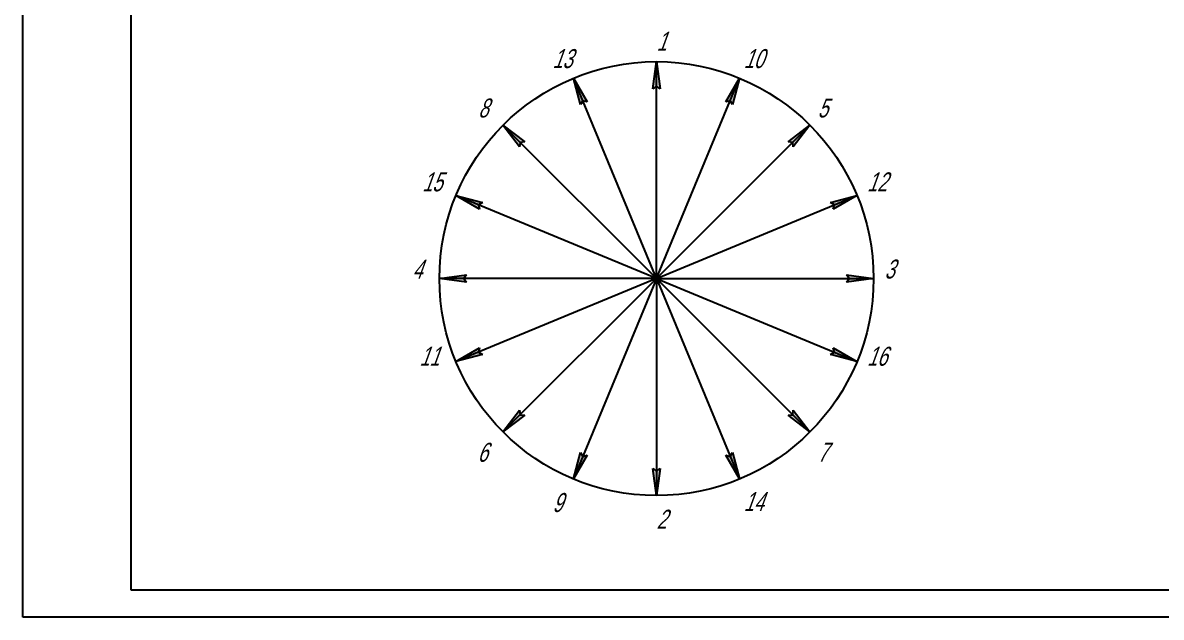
# Model space of a CAD drawing. Extents: x 0 to 841, y 0 to 594.
# Drawn here: x 0 to 209.8, y 0 to 109.6 of the extents above; entities that cross this region are included whole.
import ezdxf

# ---------------------------------------------------------------- set-up
doc = ezdxf.new("R2010")
doc.units = 0
doc.header["$MEASUREMENT"] = 0
for name, pattern in [('K5LT32768', [0]), ('K5LT_BASIC', [0]), ('K5LT_THIN', [0])]:
    doc.linetypes.add(name, pattern=pattern)
doc.layers.add('LAYER0VIEW0', color=7, linetype='Continuous')
doc.layers.add('LAYER2VIEW0', color=7, linetype='Continuous')
doc.styles.add('K5_TEXTSTYLE', font='win_eskd.shx', dxfattribs={"width": 0.7, "oblique": 15, "bigfont": 'b_eskd.shx'})

# ---------------------------------------------------------------- blocks, each defined once
blk = doc.blocks.new('*L4')
at = {"layer": 'LAYER0VIEW0'}
for points in [[(0, 0), (-5, 0.66), (-4.5, 0)], [(-5, -0.66), (0, 0), (-4.5, 0)]]:
    blk.add_hatch(color=7, dxfattribs=at).paths.add_polyline_path(points)
at = {"layer": 'LAYER0VIEW0', "color": 7, "linetype": 'K5LT_THIN'}
blk.add_line((-40, 0), (0, 0), dxfattribs=at)
at = {"layer": 'LAYER0VIEW0', "color": 7, "linetype": 'K5LT32768'}
for p, q in [((-4.5, 0), (-5, 0.66)), ((-5, 0.66), (0, 0)), ((0, 0), (-5, -0.66)), ((-5, -0.66), (-4.5, 0))]:
    blk.add_line(p, q, dxfattribs=at)
blk = doc.blocks.new('*L5')
at = {"layer": 'LAYER0VIEW0'}
for points in [[(-4.87, -1.31), (0, 0), (-4.16, -1.72)], [(-4.16, -1.72), (0, 0), (-4.37, -2.52)]]:
    blk.add_hatch(color=7, dxfattribs=at).paths.add_polyline_path(points)
at = {"layer": 'LAYER0VIEW0', "color": 7, "linetype": 'K5LT_THIN'}
blk.add_line((-36.96, -15.31), (0, 0), dxfattribs=at)
at = {"layer": 'LAYER0VIEW0', "color": 7, "linetype": 'K5LT32768'}
for p, q in [((-4.87, -1.31), (0, 0)), ((0, 0), (-4.37, -2.52)), ((-4.16, -1.72), (-4.87, -1.31)), ((-4.37, -2.52), (-4.16, -1.72))]:
    blk.add_line(p, q, dxfattribs=at)
blk = doc.blocks.new('*L6')
at = {"layer": 'LAYER0VIEW0'}
for points in [[(-3.18, -3.18), (0, 0), (-4, -3.07)], [(-3.07, -4), (0, 0), (-3.18, -3.18)]]:
    blk.add_hatch(color=7, dxfattribs=at).paths.add_polyline_path(points)
at = {"layer": 'LAYER0VIEW0', "color": 7, "linetype": 'K5LT_THIN'}
blk.add_line((-28.28, -28.28), (0, 0), dxfattribs=at)
at = {"layer": 'LAYER0VIEW0', "color": 7, "linetype": 'K5LT32768'}
for p, q in [((0, 0), (-3.07, -4)), ((-4, -3.07), (0, 0)), ((-3.18, -3.18), (-4, -3.07)), ((-3.07, -4), (-3.18, -3.18))]:
    blk.add_line(p, q, dxfattribs=at)
blk = doc.blocks.new('*L7')
at = {"layer": 'LAYER0VIEW0'}
for points in [[(-1.31, -4.87), (0, 0), (-1.72, -4.16)], [(-1.72, -4.16), (0, 0), (-2.52, -4.37)]]:
    blk.add_hatch(color=7, dxfattribs=at).paths.add_polyline_path(points)
at = {"layer": 'LAYER0VIEW0', "color": 7, "linetype": 'K5LT_THIN'}
blk.add_line((-15.31, -36.96), (0, 0), dxfattribs=at)
at = {"layer": 'LAYER0VIEW0', "color": 7, "linetype": 'K5LT32768'}
for p, q in [((0, 0), (-1.31, -4.87)), ((-2.52, -4.37), (0, 0)), ((-1.72, -4.16), (-2.52, -4.37)), ((-1.31, -4.87), (-1.72, -4.16))]:
    blk.add_line(p, q, dxfattribs=at)
blk = doc.blocks.new('*L8')
at = {"layer": 'LAYER0VIEW0'}
for points in [[(0, -4.5), (0, 0), (-0.66, -5)], [(0.66, -5), (0, 0), (0, -4.5)]]:
    blk.add_hatch(color=7, dxfattribs=at).paths.add_polyline_path(points)
at = {"layer": 'LAYER0VIEW0', "color": 7, "linetype": 'K5LT32768'}
for p, q in [((-0.66, -5), (0, 0)), ((0, 0), (0.66, -5)), ((0, -4.5), (-0.66, -5)), ((0.66, -5), (0, -4.5))]:
    blk.add_line(p, q, dxfattribs=at)
at = {"layer": 'LAYER0VIEW0', "color": 7, "linetype": 'K5LT_THIN'}
blk.add_line((0, -40), (0, 0), dxfattribs=at)
blk = doc.blocks.new('*L9')
at = {"layer": 'LAYER0VIEW0'}
for points in [[(2.52, -4.37), (0, 0), (1.72, -4.16)], [(1.72, -4.16), (0, 0), (1.31, -4.87)]]:
    blk.add_hatch(color=7, dxfattribs=at).paths.add_polyline_path(points)
at = {"layer": 'LAYER0VIEW0', "color": 7, "linetype": 'K5LT32768'}
for p, q in [((0, 0), (2.52, -4.37)), ((1.31, -4.87), (0, 0)), ((1.72, -4.16), (1.31, -4.87)), ((2.52, -4.37), (1.72, -4.16))]:
    blk.add_line(p, q, dxfattribs=at)
at = {"layer": 'LAYER0VIEW0', "color": 7, "linetype": 'K5LT_THIN'}
blk.add_line((15.31, -36.96), (0, 0), dxfattribs=at)
blk = doc.blocks.new('*L10')
at = {"layer": 'LAYER0VIEW0'}
for points in [[(4, -3.07), (0, 0), (3.18, -3.18)], [(3.18, -3.18), (0, 0), (3.07, -4)]]:
    blk.add_hatch(color=7, dxfattribs=at).paths.add_polyline_path(points)
at = {"layer": 'LAYER0VIEW0', "color": 7, "linetype": 'K5LT32768'}
for p, q in [((0, 0), (4, -3.07)), ((3.07, -4), (0, 0)), ((3.18, -3.18), (3.07, -4)), ((4, -3.07), (3.18, -3.18))]:
    blk.add_line(p, q, dxfattribs=at)
at = {"layer": 'LAYER0VIEW0', "color": 7, "linetype": 'K5LT_THIN'}
blk.add_line((28.28, -28.28), (0, 0), dxfattribs=at)
blk = doc.blocks.new('*L11')
at = {"layer": 'LAYER0VIEW0'}
for points in [[(4.87, -1.31), (0, 0), (4.16, -1.72)], [(4.37, -2.52), (4.16, -1.72), (0, 0)]]:
    blk.add_hatch(color=7, dxfattribs=at).paths.add_polyline_path(points)
at = {"layer": 'LAYER0VIEW0', "color": 7, "linetype": 'K5LT32768'}
for p, q in [((0, 0), (4.87, -1.31)), ((4.37, -2.52), (0, 0)), ((4.87, -1.31), (4.16, -1.72)), ((4.16, -1.72), (4.37, -2.52))]:
    blk.add_line(p, q, dxfattribs=at)
at = {"layer": 'LAYER0VIEW0', "color": 7, "linetype": 'K5LT_THIN'}
blk.add_line((36.96, -15.31), (0, 0), dxfattribs=at)
blk = doc.blocks.new('*L12')
at = {"layer": 'LAYER0VIEW0'}
for points in [[(0, 0), (5, 0.66), (4.5, 0)], [(5, -0.66), (4.5, 0), (0, 0)]]:
    blk.add_hatch(color=7, dxfattribs=at).paths.add_polyline_path(points)
at = {"layer": 'LAYER0VIEW0', "color": 7, "linetype": 'K5LT32768'}
for p, q in [((0, 0), (5, 0.66)), ((5, -0.66), (0, 0)), ((5, 0.66), (4.5, 0)), ((4.5, 0), (5, -0.66))]:
    blk.add_line(p, q, dxfattribs=at)
at = {"layer": 'LAYER0VIEW0', "color": 7, "linetype": 'K5LT_THIN'}
blk.add_line((40, 0), (0, 0), dxfattribs=at)
blk = doc.blocks.new('*L13')
at = {"layer": 'LAYER0VIEW0'}
for points in [[(0, 0), (4.16, 1.72), (4.37, 2.52)], [(0, 0), (4.87, 1.31), (4.16, 1.72)]]:
    blk.add_hatch(color=7, dxfattribs=at).paths.add_polyline_path(points)
at = {"layer": 'LAYER0VIEW0', "color": 7, "linetype": 'K5LT_THIN'}
blk.add_line((36.96, 15.31), (0, 0), dxfattribs=at)
at = {"layer": 'LAYER0VIEW0', "color": 7, "linetype": 'K5LT32768'}
for p, q in [((0, 0), (4.37, 2.52)), ((4.37, 2.52), (4.16, 1.72)), ((4.87, 1.31), (0, 0)), ((4.16, 1.72), (4.87, 1.31))]:
    blk.add_line(p, q, dxfattribs=at)
blk = doc.blocks.new('*L14')
at = {"layer": 'LAYER0VIEW0'}
for points in [[(0, 0), (3.18, 3.18), (3.07, 4)], [(0, 0), (4, 3.07), (3.18, 3.18)]]:
    blk.add_hatch(color=7, dxfattribs=at).paths.add_polyline_path(points)
at = {"layer": 'LAYER0VIEW0', "color": 7, "linetype": 'K5LT_THIN'}
blk.add_line((28.28, 28.28), (0, 0), dxfattribs=at)
at = {"layer": 'LAYER0VIEW0', "color": 7, "linetype": 'K5LT32768'}
for p, q in [((0, 0), (3.07, 4)), ((4, 3.07), (0, 0)), ((3.07, 4), (3.18, 3.18)), ((3.18, 3.18), (4, 3.07))]:
    blk.add_line(p, q, dxfattribs=at)
blk = doc.blocks.new('*L15')
at = {"layer": 'LAYER0VIEW0'}
for points in [[(0, 0), (1.72, 4.16), (1.31, 4.87)], [(0, 0), (2.52, 4.37), (1.72, 4.16)]]:
    blk.add_hatch(color=7, dxfattribs=at).paths.add_polyline_path(points)
at = {"layer": 'LAYER0VIEW0', "color": 7, "linetype": 'K5LT_THIN'}
blk.add_line((15.31, 36.96), (0, 0), dxfattribs=at)
at = {"layer": 'LAYER0VIEW0', "color": 7, "linetype": 'K5LT32768'}
for p, q in [((0, 0), (1.31, 4.87)), ((2.52, 4.37), (0, 0)), ((1.31, 4.87), (1.72, 4.16)), ((1.72, 4.16), (2.52, 4.37))]:
    blk.add_line(p, q, dxfattribs=at)
blk = doc.blocks.new('*L16')
at = {"layer": 'LAYER0VIEW0'}
for points in [[(0, 0), (0, 4.5), (-0.66, 5)], [(0, 0), (0.66, 5), (0, 4.5)]]:
    blk.add_hatch(color=7, dxfattribs=at).paths.add_polyline_path(points)
at = {"layer": 'LAYER0VIEW0', "color": 7, "linetype": 'K5LT_THIN'}
blk.add_line((0, 40), (0, 0), dxfattribs=at)
at = {"layer": 'LAYER0VIEW0', "color": 7, "linetype": 'K5LT32768'}
for p, q in [((0, 0), (-0.66, 5)), ((-0.66, 5), (0, 4.5)), ((0, 4.5), (0.66, 5)), ((0.66, 5), (0, 0))]:
    blk.add_line(p, q, dxfattribs=at)
blk = doc.blocks.new('*L17')
at = {"layer": 'LAYER0VIEW0'}
for points in [[(0, 0), (-1.72, 4.16), (-2.52, 4.37)], [(0, 0), (-1.31, 4.87), (-1.72, 4.16)]]:
    blk.add_hatch(color=7, dxfattribs=at).paths.add_polyline_path(points)
at = {"layer": 'LAYER0VIEW0', "color": 7, "linetype": 'K5LT_THIN'}
blk.add_line((-15.31, 36.96), (0, 0), dxfattribs=at)
at = {"layer": 'LAYER0VIEW0', "color": 7, "linetype": 'K5LT32768'}
for p, q in [((0, 0), (-2.52, 4.37)), ((-2.52, 4.37), (-1.72, 4.16)), ((-1.72, 4.16), (-1.31, 4.87)), ((-1.31, 4.87), (0, 0))]:
    blk.add_line(p, q, dxfattribs=at)
blk = doc.blocks.new('*L18')
at = {"layer": 'LAYER0VIEW0'}
for points in [[(0, 0), (-3.18, 3.18), (-4, 3.07)], [(0, 0), (-3.07, 4), (-3.18, 3.18)]]:
    blk.add_hatch(color=7, dxfattribs=at).paths.add_polyline_path(points)
at = {"layer": 'LAYER0VIEW0', "color": 7, "linetype": 'K5LT_THIN'}
blk.add_line((-28.28, 28.28), (0, 0), dxfattribs=at)
at = {"layer": 'LAYER0VIEW0', "color": 7, "linetype": 'K5LT32768'}
for p, q in [((-4, 3.07), (-3.18, 3.18)), ((0, 0), (-4, 3.07)), ((-3.18, 3.18), (-3.07, 4)), ((-3.07, 4), (0, 0))]:
    blk.add_line(p, q, dxfattribs=at)
blk = doc.blocks.new('*L19')
at = {"layer": 'LAYER0VIEW0'}
for points in [[(0, 0), (-4.37, 2.52), (-4.16, 1.72)], [(0, 0), (-4.16, 1.72), (-4.87, 1.31)]]:
    blk.add_hatch(color=7, dxfattribs=at).paths.add_polyline_path(points)
at = {"layer": 'LAYER0VIEW0', "color": 7, "linetype": 'K5LT_THIN'}
blk.add_line((-36.96, 15.31), (0, 0), dxfattribs=at)
at = {"layer": 'LAYER0VIEW0', "color": 7, "linetype": 'K5LT32768'}
for p, q in [((-4.16, 1.72), (-4.37, 2.52)), ((-4.37, 2.52), (0, 0)), ((-4.87, 1.31), (-4.16, 1.72)), ((0, 0), (-4.87, 1.31))]:
    blk.add_line(p, q, dxfattribs=at)
blk = doc.blocks.new('*S175')
at = {"layer": 'LAYER2VIEW0', "color": 7, "linetype": 'K5LT_THIN'}
for p, q in [((0, 0), (0, 594)), ((841, 0), (0, 0))]:
    blk.add_line(p, q, dxfattribs=at)

msp = doc.modelspace()

# ---------------------------------------------------------------- linework, layer by layer
at = {"layer": 'LAYER0VIEW0', "color": 5, "linetype": 'K5LT_BASIC'}
for p, q in [((20, 5), (20, 292)), ((415.5, 5), (20, 5))]:
    msp.add_line(p, q, dxfattribs=at)
msp.add_circle((116.8, 62.44), 40, dxfattribs=at)

# ---------------------------------------------------------------- block references
at = {"layer": 'LAYER0VIEW0'}
for name, p in [('*L8', (116.8, 102.44)), ('*L9', (101.49, 99.4)), ('*L7', (132.1, 99.4)), ('*L10', (88.51, 90.73)), ('*L6', (145.08, 90.73)), ('*L11', (79.84, 77.75)), ('*L5', (153.75, 77.75)), ('*L12', (76.8, 62.44)), ('*L4', (156.8, 62.44)), ('*L13', (79.84, 47.14)), ('*L14', (88.51, 34.16)), ('*L15', (101.49, 25.49)), ('*L16', (116.8, 22.44)), ('*L17', (132.1, 25.49)), ('*L18', (145.08, 34.16)), ('*L19', (153.75, 47.14))]:
    msp.add_blockref(name, p, dxfattribs=at)
at = {"layer": 'LAYER2VIEW0'}
msp.add_blockref('*S175', (0, 0), dxfattribs=at)

# ---------------------------------------------------------------- texts
at = {"layer": 'LAYER0VIEW0', "color": 7, "style": 'K5_TEXTSTYLE', "oblique": 20, "width": 0.7}
for s, p in [('1', (116.8, 104.44)), ('13', (97.62, 101.25)), ('10', (132.87, 101.25)), ('8', (83.92, 92.14)), ('5', (146.49, 92.14)), ('15', (73.61, 78.52)), ('12', (155.6, 78.52)), ('4', (71.78, 62.44)), ('3', (158.8, 62.44)), ('11', (73.1, 46.37)), ('16', (155.6, 46.37)), ('6', (83.79, 28.67)), ('7', (146.49, 28.7)), ('9', (97.62, 19.4)), ('14', (132.87, 19.57)), ('2', (116.8, 16.32))]:
    msp.add_text(s, height=3.5, dxfattribs=at).set_placement(p)

doc.saveas('drawing.dxf')
